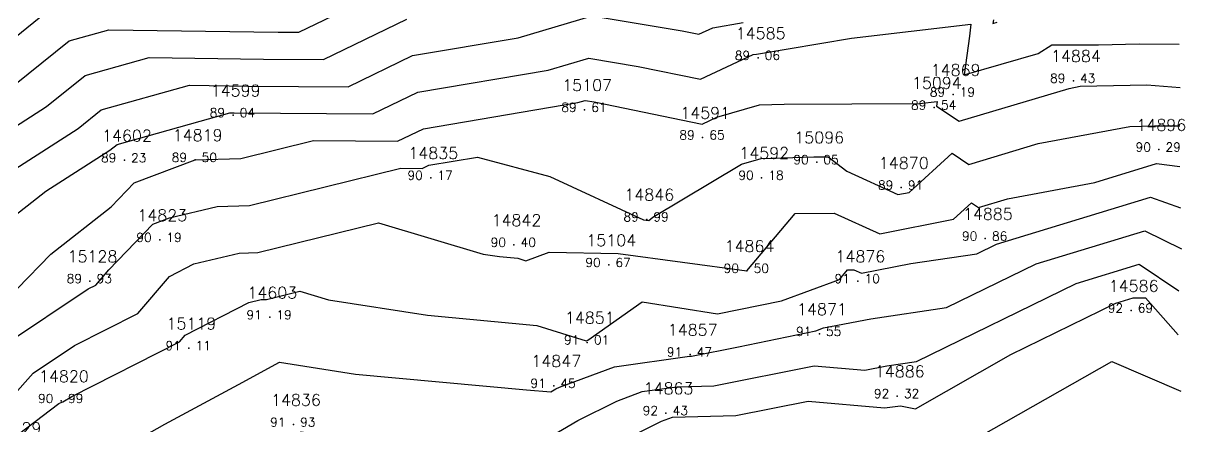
# Model space of a CAD drawing. Header units: millimetres. Extents: x 1412565 to 1412813, y 4931476 to 4931699.
# Drawn here: x 1412681.15 to 1412707.12, y 4931494.61 to 4931503.63 of the extents above; entities that cross this region are included whole.
import ezdxf
from ezdxf.enums import TextEntityAlignment as Align

# ---------------------------------------------------------------- set-up
doc = ezdxf.new("R2010")
doc.units = ezdxf.units.MM
for name, color, linetype in [('CIVIL', 50, 'Continuous'), ('CIVIL-DRAW', 80, 'Continuous'), ('CIVIL-NONAME', 130, 'Continuous'), ('CIVIL-TEXT', 240, 'Continuous'), ('CIVIL-Z', 50, 'Continuous'), ('Tcontours0', 7, 'Continuous'), ('Tcontours1', 7, 'Continuous'), ('Tcontours2', 7, 'Continuous')]:
    doc.layers.add(name, color=color, linetype=linetype)
doc.styles.add('CIVILCADMAIN', font='TXT.SHX')
doc.styles.get("Standard").update_dxf_attribs({"font": 'arial.ttf'})

# ---------------------------------------------------------------- blocks, each defined once
blk = doc.blocks.new('CIVIL-ZZ')
at = {"layer": 'CIVIL-DRAW'}
blk.add_point((0, 0), dxfattribs=at)
at = {"layer": 'CIVIL-NONAME'}
blk.add_attdef('NAME', text='', height=1.8, dxfattribs=at).set_placement((0, 2.1), align=Align.CENTER)
at = {"layer": 'CIVIL-TEXT', "flags": 8}
blk.add_attdef('TEXT', text='', height=2, dxfattribs=at).set_placement((0.2, -3.3), align=Align.CENTER)
at = {"layer": 'CIVIL-Z'}
blk.add_attdef('Z1', text='', height=1.6, dxfattribs=at).set_placement((-0.75, -0.225), align=Align.RIGHT)
blk.add_attdef('Z2', (0.75, -0.225), '', height=1.6, dxfattribs=at)

msp = doc.modelspace()

# ---------------------------------------------------------------- linework, layer by layer
at = {"layer": 'Tcontours0', "elevation": 90}
msp.add_lwpolyline([(1412680.728, 4931496.441), (1412682.598, 4931497.693), (1412682.771, 4931497.781), (1412683.06, 4931498.118), (1412684.044, 4931499.142), (1412684.418, 4931499.283), (1412685.484, 4931499.539), (1412686.206, 4931499.562), (1412689.595, 4931500.391), (1412690.072, 4931500.387), (1412690.218, 4931500.458), (1412691.304, 4931500.641), (1412692.92, 4931500.209), (1412695.018, 4931499.236), (1412695.077, 4931499.235), (1412695.134, 4931499.227), (1412695.225, 4931499.299), (1412697.212, 4931500.486), (1412697.647, 4931500.611), (1412698.824, 4931500.648), (1412699.148, 4931500.65), (1412699.565, 4931500.326), (1412700.707, 4931499.802), (1412700.958, 4931499.852), (1412701.917, 4931500.729), (1412702.289, 4931500.478), (1412703.845, 4931500.943), (1412705.896, 4931501.329), (1412706.441, 4931501.341), (1412707.009, 4931501.338)], dxfattribs=at)
at = {"layer": 'Tcontours1'}
for points, elevation in [([(1412668.931, 4931499.691), (1412669.662, 4931500.073), (1412670.828, 4931500.312), (1412673.258, 4931501.284), (1412673.731, 4931501.349), (1412674.341, 4931501.416), (1412678.177, 4931502.509), (1412679.937, 4931502.909), (1412680.95, 4931503.311), (1412681.821, 4931504.012)], 87), ([(1412668.871, 4931496.849), (1412671.307, 4931498.489), (1412671.498, 4931498.616), (1412673.586, 4931498.796), (1412674.033, 4931498.638), (1412674.591, 4931499.096), (1412675.262, 4931499.177), (1412679.221, 4931500.271), (1412679.607, 4931500.491), (1412680.481, 4931501.013), (1412681.665, 4931501.77), (1412682.534, 4931502.468), (1412683.964, 4931502.868), (1412686.522, 4931502.834), (1412687.86, 4931502.824), (1412689.729, 4931503.729)], 88), ([(1412680.754, 4931499.175), (1412681.653, 4931499.88), (1412683.084, 4931500.794), (1412683.246, 4931500.925), (1412685.768, 4931501.63), (1412685.866, 4931501.628), (1412688.966, 4931501.606), (1412689.974, 4931502.093), (1412692.885, 4931502.585), (1412693.794, 4931502.856), (1412694.901, 4931502.669), (1412696.291, 4931502.385), (1412697.471, 4931502.932), (1412697.545, 4931502.945), (1412699.671, 4931503.301), (1412702.339, 4931503.614), (1412702.306, 4931503.342), (1412702.185, 4931502.478), (1412703.842, 4931502.955), (1412704.151, 4931503.153), (1412705.192, 4931503.153), (1412706.098, 4931503.173), (1412706.993, 4931503.169)], 89), ([(1412680.696, 4931494.184), (1412681.944, 4931495.129), (1412682.01, 4931495.159), (1412682.031, 4931495.171), (1412682.238, 4931495.288), (1412684.644, 4931496.51), (1412684.772, 4931496.659), (1412686.193, 4931497.389), (1412686.472, 4931497.456), (1412686.588, 4931497.459), (1412687.331, 4931497.641), (1412687.973, 4931497.45), (1412690.187, 4931497.104), (1412692.629, 4931496.88), (1412693.733, 4931496.536), (1412693.774, 4931496.551), (1412694.991, 4931497.405), (1412696.675, 4931497.136), (1412698.101, 4931497.429), (1412699.397, 4931497.908), (1412699.576, 4931498.121), (1412699.722, 4931498.123), (1412699.892, 4931498.046), (1412700.997, 4931498.266), (1412702.471, 4931498.482), (1412702.909, 4931498.697), (1412706.357, 4931499.745), (1412707.029, 4931499.505)], 91), ([(1412680.704, 4931490.961), (1412681.445, 4931491.288), (1412681.827, 4931492.064), (1412682.969, 4931492.116), (1412684.904, 4931492.568), (1412686.06, 4931492.883), (1412686.404, 4931493.229), (1412687.364, 4931494.497), (1412688.238, 4931494.371), (1412692.302, 4931494.024), (1412693.547, 4931494.754), (1412694.419, 4931495.188), (1412694.987, 4931495.398), (1412695.762, 4931495.507), (1412696.588, 4931495.526), (1412698.831, 4931495.978), (1412699.967, 4931495.878), (1412700.459, 4931495.974), (1412701.122, 4931496.072), (1412704.691, 4931497.817), (1412706.098, 4931498.245), (1412706.986, 4931497.655)], 92), ([(1412679.403, 4931487.347), (1412682.167, 4931488.585), (1412682.255, 4931488.615), (1412682.503, 4931488.701), (1412683.35, 4931489.357), (1412684.418, 4931489.414), (1412686.823, 4931490.827), (1412689.435, 4931492.121), (1412689.724, 4931492.188), (1412691.997, 4931491.874), (1412693.086, 4931492.291), (1412694.347, 4931493.241), (1412694.522, 4931493.343), (1412694.713, 4931493.438), (1412696.719, 4931494.177), (1412697.583, 4931494.197), (1412698.566, 4931494.395), (1412699.605, 4931494.303), (1412700.965, 4931494.466), (1412702.246, 4931494.228), (1412705.488, 4931496.072), (1412707.033, 4931495.411)], 93)]:
    msp.add_lwpolyline(points, dxfattribs=dict(at, elevation=elevation))
at = {"layer": 'Tcontours2'}
for points, elevation in [([(1412668.931, 4931498.503), (1412670.567, 4931499.358), (1412673.318, 4931499.924), (1412673.607, 4931499.949), (1412673.662, 4931499.929), (1412673.73, 4931499.985), (1412673.813, 4931499.995), (1412674.544, 4931500.197), (1412678.926, 4931501.446), (1412680.06, 4931501.704), (1412680.512, 4931501.974), (1412680.956, 4931502.257), (1412682.177, 4931503.24), (1412683.061, 4931503.487), (1412686.85, 4931503.437), (1412687.308, 4931503.433), (1412689.606, 4931504.547)], 87.5), ([(1412668.967, 4931495.265), (1412670.14, 4931495.849), (1412672.719, 4931497.571), (1412673.564, 4931497.644), (1412674.404, 4931497.346), (1412675.451, 4931498.206), (1412676.711, 4931498.358), (1412678.227, 4931498.777), (1412680.097, 4931499.842), (1412680.451, 4931500.053), (1412682.374, 4931501.282), (1412682.89, 4931501.697), (1412684.866, 4931502.249), (1412686.194, 4931502.231), (1412688.413, 4931502.215), (1412689.851, 4931502.911), (1412692.218, 4931503.311), (1412693.871, 4931503.803), (1412695.886, 4931503.464), (1412696.254, 4931503.389), (1412696.566, 4931503.534), (1412697.249, 4931503.649)], 88.5), ([(1412702.843, 4931503.713), (1412702.831, 4931503.631), (1412702.925, 4931503.658)], 88.5), ([(1412681.011, 4931497.693), (1412681.768, 4931498.474), (1412683.113, 4931499.529), (1412683.632, 4931500.069), (1412684.99, 4931500.58), (1412686.015, 4931500.613), (1412687.639, 4931501.01), (1412689.519, 4931500.996), (1412690.096, 4931501.276), (1412693.553, 4931501.86), (1412693.717, 4931501.908), (1412693.917, 4931501.875), (1412696.329, 4931501.381), (1412696.655, 4931501.533), (1412697.611, 4931501.807), (1412698.162, 4931501.824), (1412701.192, 4931501.843), (1412701.581, 4931501.888), (1412701.568, 4931501.783), (1412702.074, 4931501.442), (1412704.534, 4931502.177), (1412704.785, 4931502.225), (1412706.27, 4931502.257), (1412707.019, 4931502.2)], 89.5), ([(1412680.901, 4931495.279), (1412681.37, 4931495.809), (1412682.296, 4931496.429), (1412683.708, 4931497.145), (1412684.419, 4931497.975), (1412684.963, 4931498.254), (1412685.978, 4931498.497), (1412686.397, 4931498.511), (1412689.095, 4931499.171), (1412691.429, 4931498.475), (1412691.798, 4931498.417), (1412692.205, 4931498.38), (1412692.389, 4931498.323), (1412692.905, 4931498.513), (1412694.452, 4931498.485), (1412697.33, 4931498.1), (1412698.408, 4931499.377), (1412699.284, 4931499.39), (1412700.299, 4931498.924), (1412701.948, 4931499.252), (1412702.349, 4931499.619), (1412702.505, 4931499.514), (1412703.156, 4931499.709), (1412705.111, 4931500.077), (1412706.486, 4931500.495), (1412707.014, 4931500.433)], 90.5), ([(1412680.604, 4931491.88), (1412681.286, 4931493.263), (1412681.77, 4931493.285), (1412682.515, 4931493.629), (1412683.56, 4931494.245), (1412684.314, 4931494.671), (1412685.963, 4931495.557), (1412686.882, 4931496.055), (1412688.576, 4931495.79), (1412692.404, 4931495.439), (1412692.946, 4931495.393), (1412693.059, 4931495.459), (1412693.138, 4931495.499), (1412694.367, 4931495.955), (1412696.043, 4931496.189), (1412696.09, 4931496.19), (1412697.144, 4931496.402), (1412698.873, 4931496.757), (1412699.046, 4931496.821), (1412700.099, 4931497.027), (1412701.796, 4931497.277), (1412703.8, 4931498.257), (1412706.227, 4931498.995), (1412707.047, 4931498.592)], 91.5), ([(1412694.034, 4931494.048), (1412695.421, 4931494.738), (1412695.667, 4931494.829), (1412697.086, 4931494.861), (1412698.699, 4931495.186), (1412700.403, 4931495.036), (1412700.763, 4931495.079), (1412701.102, 4931495.016), (1412703.234, 4931496.229), (1412705.582, 4931497.377), (1412705.969, 4931497.495), (1412706.241, 4931497.497), (1412706.97, 4931496.671)], 92.5)]:
    msp.add_lwpolyline(points, dxfattribs=dict(at, elevation=elevation))

# ---------------------------------------------------------------- block references
at = {"layer": 'CIVIL'}
ref = msp.add_blockref('CIVIL-ZZ', (1412697.58, 4931502.86, 89.06), dxfattribs=dict(at, xscale=0.2, yscale=0.2))
ref.add_attrib('Z2', '06', (1412697.73, 4931502.815), dxfattribs={"layer": 'CIVIL-Z', "height": 0.2, "style": 'CIVILCADMAIN'})
ref.add_attrib('Z1', '89', (1412697.06, 4931502.815), dxfattribs={"layer": 'CIVIL-Z', "height": 0.2, "style": 'CIVILCADMAIN'})
ref.add_attrib('NAME', '14585', (1412697.08, 4931503.28), dxfattribs={"layer": 'CIVIL-NONAME', "height": 0.26, "style": 'CIVILCADMAIN'})
ref = msp.add_blockref('CIVIL-ZZ', (1412704.63, 4931502.35, 89.43), dxfattribs=dict(at, xscale=0.2, yscale=0.2))
ref.add_attrib('Z2', '43', (1412704.78, 4931502.305), dxfattribs={"layer": 'CIVIL-Z', "height": 0.2, "style": 'CIVILCADMAIN'})
ref.add_attrib('Z1', '89', (1412704.11, 4931502.305), dxfattribs={"layer": 'CIVIL-Z', "height": 0.2, "style": 'CIVILCADMAIN'})
ref.add_attrib('NAME', '14884', (1412704.13, 4931502.77), dxfattribs={"layer": 'CIVIL-NONAME', "height": 0.26, "style": 'CIVILCADMAIN'})
ref = msp.add_blockref('CIVIL-ZZ', (1412701.94, 4931502.04, 89.19), dxfattribs=dict(at, xscale=0.2, yscale=0.2))
ref.add_attrib('Z2', '19', (1412702.09, 4931501.995), dxfattribs={"layer": 'CIVIL-Z', "height": 0.2, "style": 'CIVILCADMAIN'})
ref.add_attrib('Z1', '89', (1412701.42, 4931501.995), dxfattribs={"layer": 'CIVIL-Z', "height": 0.2, "style": 'CIVILCADMAIN'})
ref.add_attrib('NAME', '14869', (1412701.44, 4931502.46), dxfattribs={"layer": 'CIVIL-NONAME', "height": 0.26, "style": 'CIVILCADMAIN'})
ref = msp.add_blockref('CIVIL-ZZ', (1412693.7, 4931501.7, 89.61), dxfattribs=dict(at, xscale=0.2, yscale=0.2))
ref.add_attrib('Z2', '61', (1412693.85, 4931501.655), dxfattribs={"layer": 'CIVIL-Z', "height": 0.2, "style": 'CIVILCADMAIN'})
ref.add_attrib('Z1', '89', (1412693.18, 4931501.655), dxfattribs={"layer": 'CIVIL-Z', "height": 0.2, "style": 'CIVILCADMAIN'})
ref.add_attrib('NAME', '15107', (1412693.2, 4931502.12), dxfattribs={"layer": 'CIVIL-NONAME', "height": 0.26, "style": 'CIVILCADMAIN'})
ref = msp.add_blockref('CIVIL-ZZ', (1412701.52, 4931501.75, 89.54), dxfattribs=dict(at, xscale=0.2, yscale=0.2))
ref.add_attrib('Z2', '54', (1412701.67, 4931501.705), dxfattribs={"layer": 'CIVIL-Z', "height": 0.2, "style": 'CIVILCADMAIN'})
ref.add_attrib('Z1', '89', (1412701, 4931501.705), dxfattribs={"layer": 'CIVIL-Z', "height": 0.2, "style": 'CIVILCADMAIN'})
ref.add_attrib('NAME', '15094', (1412701.02, 4931502.17), dxfattribs={"layer": 'CIVIL-NONAME', "height": 0.26, "style": 'CIVILCADMAIN'})
ref = msp.add_blockref('CIVIL-ZZ', (1412685.84, 4931501.58, 89.04), dxfattribs=dict(at, xscale=0.2, yscale=0.2))
ref.add_attrib('Z2', '04', (1412685.99, 4931501.535), dxfattribs={"layer": 'CIVIL-Z', "height": 0.2, "style": 'CIVILCADMAIN'})
ref.add_attrib('Z1', '89', (1412685.32, 4931501.535), dxfattribs={"layer": 'CIVIL-Z', "height": 0.2, "style": 'CIVILCADMAIN'})
ref.add_attrib('NAME', '14599', (1412685.34, 4931502), dxfattribs={"layer": 'CIVIL-NONAME', "height": 0.26, "style": 'CIVILCADMAIN'})
ref = msp.add_blockref('CIVIL-ZZ', (1412696.34, 4931501.08, 89.65), dxfattribs=dict(at, xscale=0.2, yscale=0.2))
ref.add_attrib('Z2', '65', (1412696.49, 4931501.035), dxfattribs={"layer": 'CIVIL-Z', "height": 0.2, "style": 'CIVILCADMAIN'})
ref.add_attrib('Z1', '89', (1412695.82, 4931501.035), dxfattribs={"layer": 'CIVIL-Z', "height": 0.2, "style": 'CIVILCADMAIN'})
ref.add_attrib('NAME', '14591', (1412695.84, 4931501.5), dxfattribs={"layer": 'CIVIL-NONAME', "height": 0.26, "style": 'CIVILCADMAIN'})
ref = msp.add_blockref('CIVIL-ZZ', (1412706.54, 4931500.81, 90.29), dxfattribs=dict(at, xscale=0.2, yscale=0.2))
ref.add_attrib('Z2', '29', (1412706.69, 4931500.765), dxfattribs={"layer": 'CIVIL-Z', "height": 0.2, "style": 'CIVILCADMAIN'})
ref.add_attrib('Z1', '90', (1412706.02, 4931500.765), dxfattribs={"layer": 'CIVIL-Z', "height": 0.2, "style": 'CIVILCADMAIN'})
ref.add_attrib('NAME', '14896', (1412706.04, 4931501.23), dxfattribs={"layer": 'CIVIL-NONAME', "height": 0.26, "style": 'CIVILCADMAIN'})
ref = msp.add_blockref('CIVIL-ZZ', (1412683.41, 4931500.57, 89.23), dxfattribs=dict(at, xscale=0.2, yscale=0.2))
ref.add_attrib('Z2', '23', (1412683.56, 4931500.525), dxfattribs={"layer": 'CIVIL-Z', "height": 0.2, "style": 'CIVILCADMAIN'})
ref.add_attrib('Z1', '89', (1412682.89, 4931500.525), dxfattribs={"layer": 'CIVIL-Z', "height": 0.2, "style": 'CIVILCADMAIN'})
ref.add_attrib('NAME', '14602', (1412682.91, 4931500.99), dxfattribs={"layer": 'CIVIL-NONAME', "height": 0.26, "style": 'CIVILCADMAIN'})
ref = msp.add_blockref('CIVIL-ZZ', (1412684.99, 4931500.58, 89.5), dxfattribs=dict(at, xscale=0.2, yscale=0.2))
ref.add_attrib('Z2', '50', (1412685.14, 4931500.535), dxfattribs={"layer": 'CIVIL-Z', "height": 0.2, "style": 'CIVILCADMAIN'})
ref.add_attrib('Z1', '89', (1412684.47, 4931500.535), dxfattribs={"layer": 'CIVIL-Z', "height": 0.2, "style": 'CIVILCADMAIN'})
ref.add_attrib('NAME', '14819', (1412684.49, 4931501), dxfattribs={"layer": 'CIVIL-NONAME', "height": 0.26, "style": 'CIVILCADMAIN'})
ref = msp.add_blockref('CIVIL-ZZ', (1412698.89, 4931500.53, 90.05), dxfattribs=dict(at, xscale=0.2, yscale=0.2))
ref.add_attrib('Z2', '05', (1412699.04, 4931500.485), dxfattribs={"layer": 'CIVIL-Z', "height": 0.2, "style": 'CIVILCADMAIN'})
ref.add_attrib('Z1', '90', (1412698.37, 4931500.485), dxfattribs={"layer": 'CIVIL-Z', "height": 0.2, "style": 'CIVILCADMAIN'})
ref.add_attrib('NAME', '15096', (1412698.39, 4931500.95), dxfattribs={"layer": 'CIVIL-NONAME', "height": 0.26, "style": 'CIVILCADMAIN'})
ref = msp.add_blockref('CIVIL-ZZ', (1412690.26, 4931500.18, 90.17), dxfattribs=dict(at, xscale=0.2, yscale=0.2))
ref.add_attrib('Z2', '17', (1412690.41, 4931500.135), dxfattribs={"layer": 'CIVIL-Z', "height": 0.2, "style": 'CIVILCADMAIN'})
ref.add_attrib('Z1', '90', (1412689.74, 4931500.135), dxfattribs={"layer": 'CIVIL-Z', "height": 0.2, "style": 'CIVILCADMAIN'})
ref.add_attrib('NAME', '14835', (1412689.76, 4931500.6), dxfattribs={"layer": 'CIVIL-NONAME', "height": 0.26, "style": 'CIVILCADMAIN'})
ref = msp.add_blockref('CIVIL-ZZ', (1412697.66, 4931500.18, 90.18), dxfattribs=dict(at, xscale=0.2, yscale=0.2))
ref.add_attrib('Z2', '18', (1412697.81, 4931500.135), dxfattribs={"layer": 'CIVIL-Z', "height": 0.2, "style": 'CIVILCADMAIN'})
ref.add_attrib('Z1', '90', (1412697.14, 4931500.135), dxfattribs={"layer": 'CIVIL-Z', "height": 0.2, "style": 'CIVILCADMAIN'})
ref.add_attrib('NAME', '14592', (1412697.16, 4931500.6), dxfattribs={"layer": 'CIVIL-NONAME', "height": 0.26, "style": 'CIVILCADMAIN'})
ref = msp.add_blockref('CIVIL-ZZ', (1412700.78, 4931499.96, 89.91), dxfattribs=dict(at, xscale=0.2, yscale=0.2))
ref.add_attrib('Z2', '91', (1412700.93, 4931499.915), dxfattribs={"layer": 'CIVIL-Z', "height": 0.2, "style": 'CIVILCADMAIN'})
ref.add_attrib('Z1', '89', (1412700.26, 4931499.915), dxfattribs={"layer": 'CIVIL-Z', "height": 0.2, "style": 'CIVILCADMAIN'})
ref.add_attrib('NAME', '14870', (1412700.28, 4931500.38), dxfattribs={"layer": 'CIVIL-NONAME', "height": 0.26, "style": 'CIVILCADMAIN'})
ref = msp.add_blockref('CIVIL-ZZ', (1412695.09, 4931499.25, 89.99), dxfattribs=dict(at, xscale=0.2, yscale=0.2))
ref.add_attrib('Z2', '99', (1412695.24, 4931499.205), dxfattribs={"layer": 'CIVIL-Z', "height": 0.2, "style": 'CIVILCADMAIN'})
ref.add_attrib('Z1', '89', (1412694.57, 4931499.205), dxfattribs={"layer": 'CIVIL-Z', "height": 0.2, "style": 'CIVILCADMAIN'})
ref.add_attrib('NAME', '14846', (1412694.59, 4931499.67), dxfattribs={"layer": 'CIVIL-NONAME', "height": 0.26, "style": 'CIVILCADMAIN'})
ref = msp.add_blockref('CIVIL-ZZ', (1412684.2, 4931498.79, 90.19), dxfattribs=dict(at, xscale=0.2, yscale=0.2))
ref.add_attrib('Z2', '19', (1412684.35, 4931498.745), dxfattribs={"layer": 'CIVIL-Z', "height": 0.2, "style": 'CIVILCADMAIN'})
ref.add_attrib('Z1', '90', (1412683.68, 4931498.745), dxfattribs={"layer": 'CIVIL-Z', "height": 0.2, "style": 'CIVILCADMAIN'})
ref.add_attrib('NAME', '14823', (1412683.7, 4931499.21), dxfattribs={"layer": 'CIVIL-NONAME', "height": 0.26, "style": 'CIVILCADMAIN'})
ref = msp.add_blockref('CIVIL-ZZ', (1412702.66, 4931498.82, 90.86), dxfattribs=dict(at, xscale=0.2, yscale=0.2))
ref.add_attrib('Z2', '86', (1412702.81, 4931498.775), dxfattribs={"layer": 'CIVIL-Z', "height": 0.2, "style": 'CIVILCADMAIN'})
ref.add_attrib('Z1', '90', (1412702.14, 4931498.775), dxfattribs={"layer": 'CIVIL-Z', "height": 0.2, "style": 'CIVILCADMAIN'})
ref.add_attrib('NAME', '14885', (1412702.16, 4931499.24), dxfattribs={"layer": 'CIVIL-NONAME', "height": 0.26, "style": 'CIVILCADMAIN'})
ref = msp.add_blockref('CIVIL-ZZ', (1412692.12, 4931498.68, 90.4), dxfattribs=dict(at, xscale=0.2, yscale=0.2))
ref.add_attrib('Z2', '40', (1412692.27, 4931498.635), dxfattribs={"layer": 'CIVIL-Z', "height": 0.2, "style": 'CIVILCADMAIN'})
ref.add_attrib('Z1', '90', (1412691.6, 4931498.635), dxfattribs={"layer": 'CIVIL-Z', "height": 0.2, "style": 'CIVILCADMAIN'})
ref.add_attrib('NAME', '14842', (1412691.62, 4931499.1), dxfattribs={"layer": 'CIVIL-NONAME', "height": 0.26, "style": 'CIVILCADMAIN'})
ref = msp.add_blockref('CIVIL-ZZ', (1412694.24, 4931498.23, 90.67), dxfattribs=dict(at, xscale=0.2, yscale=0.2))
ref.add_attrib('Z2', '67', (1412694.39, 4931498.185), dxfattribs={"layer": 'CIVIL-Z', "height": 0.2, "style": 'CIVILCADMAIN'})
ref.add_attrib('Z1', '90', (1412693.72, 4931498.185), dxfattribs={"layer": 'CIVIL-Z', "height": 0.2, "style": 'CIVILCADMAIN'})
ref.add_attrib('NAME', '15104', (1412693.74, 4931498.65), dxfattribs={"layer": 'CIVIL-NONAME', "height": 0.26, "style": 'CIVILCADMAIN'})
ref = msp.add_blockref('CIVIL-ZZ', (1412697.33, 4931498.1, 90.5), dxfattribs=dict(at, xscale=0.2, yscale=0.2))
ref.add_attrib('Z2', '50', (1412697.48, 4931498.055), dxfattribs={"layer": 'CIVIL-Z', "height": 0.2, "style": 'CIVILCADMAIN'})
ref.add_attrib('Z1', '90', (1412696.81, 4931498.055), dxfattribs={"layer": 'CIVIL-Z', "height": 0.2, "style": 'CIVILCADMAIN'})
ref.add_attrib('NAME', '14864', (1412696.83, 4931498.52), dxfattribs={"layer": 'CIVIL-NONAME', "height": 0.26, "style": 'CIVILCADMAIN'})
ref = msp.add_blockref('CIVIL-ZZ', (1412682.64, 4931497.87, 89.93), dxfattribs=dict(at, xscale=0.2, yscale=0.2))
ref.add_attrib('Z2', '93', (1412682.79, 4931497.825), dxfattribs={"layer": 'CIVIL-Z', "height": 0.2, "style": 'CIVILCADMAIN'})
ref.add_attrib('Z1', '89', (1412682.12, 4931497.825), dxfattribs={"layer": 'CIVIL-Z', "height": 0.2, "style": 'CIVILCADMAIN'})
ref.add_attrib('NAME', '15128', (1412682.14, 4931498.29), dxfattribs={"layer": 'CIVIL-NONAME', "height": 0.26, "style": 'CIVILCADMAIN'})
ref = msp.add_blockref('CIVIL-ZZ', (1412699.81, 4931497.87, 91.1), dxfattribs=dict(at, xscale=0.2, yscale=0.2))
ref.add_attrib('Z2', '10', (1412699.96, 4931497.825), dxfattribs={"layer": 'CIVIL-Z', "height": 0.2, "style": 'CIVILCADMAIN'})
ref.add_attrib('Z1', '91', (1412699.29, 4931497.825), dxfattribs={"layer": 'CIVIL-Z', "height": 0.2, "style": 'CIVILCADMAIN'})
ref.add_attrib('NAME', '14876', (1412699.31, 4931498.29), dxfattribs={"layer": 'CIVIL-NONAME', "height": 0.26, "style": 'CIVILCADMAIN'})
ref = msp.add_blockref('CIVIL-ZZ', (1412705.92, 4931497.21, 92.69), dxfattribs=dict(at, xscale=0.2, yscale=0.2))
ref.add_attrib('Z2', '69', (1412706.07, 4931497.165), dxfattribs={"layer": 'CIVIL-Z', "height": 0.2, "style": 'CIVILCADMAIN'})
ref.add_attrib('Z1', '92', (1412705.4, 4931497.165), dxfattribs={"layer": 'CIVIL-Z', "height": 0.2, "style": 'CIVILCADMAIN'})
ref.add_attrib('NAME', '14586', (1412705.42, 4931497.63), dxfattribs={"layer": 'CIVIL-NONAME', "height": 0.26, "style": 'CIVILCADMAIN'})
ref = msp.add_blockref('CIVIL-ZZ', (1412686.66, 4931497.06, 91.19), dxfattribs=dict(at, xscale=0.2, yscale=0.2))
ref.add_attrib('Z2', '19', (1412686.81, 4931497.015), dxfattribs={"layer": 'CIVIL-Z', "height": 0.2, "style": 'CIVILCADMAIN'})
ref.add_attrib('Z1', '91', (1412686.14, 4931497.015), dxfattribs={"layer": 'CIVIL-Z', "height": 0.2, "style": 'CIVILCADMAIN'})
ref.add_attrib('NAME', '14603', (1412686.16, 4931497.48), dxfattribs={"layer": 'CIVIL-NONAME', "height": 0.26, "style": 'CIVILCADMAIN'})
ref = msp.add_blockref('CIVIL-ZZ', (1412698.95, 4931496.69, 91.55), dxfattribs=dict(at, xscale=0.2, yscale=0.2))
ref.add_attrib('Z2', '55', (1412699.1, 4931496.645), dxfattribs={"layer": 'CIVIL-Z', "height": 0.2, "style": 'CIVILCADMAIN'})
ref.add_attrib('Z1', '91', (1412698.43, 4931496.645), dxfattribs={"layer": 'CIVIL-Z', "height": 0.2, "style": 'CIVILCADMAIN'})
ref.add_attrib('NAME', '14871', (1412698.45, 4931497.11), dxfattribs={"layer": 'CIVIL-NONAME', "height": 0.26, "style": 'CIVILCADMAIN'})
ref = msp.add_blockref('CIVIL-ZZ', (1412693.76, 4931496.5, 91.01), dxfattribs=dict(at, xscale=0.2, yscale=0.2))
ref.add_attrib('Z2', '01', (1412693.91, 4931496.455), dxfattribs={"layer": 'CIVIL-Z', "height": 0.2, "style": 'CIVILCADMAIN'})
ref.add_attrib('Z1', '91', (1412693.24, 4931496.455), dxfattribs={"layer": 'CIVIL-Z', "height": 0.2, "style": 'CIVILCADMAIN'})
ref.add_attrib('NAME', '14851', (1412693.26, 4931496.92), dxfattribs={"layer": 'CIVIL-NONAME', "height": 0.26, "style": 'CIVILCADMAIN'})
ref = msp.add_blockref('CIVIL-ZZ', (1412684.85, 4931496.37, 91.11), dxfattribs=dict(at, xscale=0.2, yscale=0.2))
ref.add_attrib('Z2', '11', (1412685, 4931496.325), dxfattribs={"layer": 'CIVIL-Z', "height": 0.2, "style": 'CIVILCADMAIN'})
ref.add_attrib('Z1', '91', (1412684.33, 4931496.325), dxfattribs={"layer": 'CIVIL-Z', "height": 0.2, "style": 'CIVILCADMAIN'})
ref.add_attrib('NAME', '15119', (1412684.35, 4931496.79), dxfattribs={"layer": 'CIVIL-NONAME', "height": 0.26, "style": 'CIVILCADMAIN'})
ref = msp.add_blockref('CIVIL-ZZ', (1412696.06, 4931496.23, 91.47), dxfattribs=dict(at, xscale=0.2, yscale=0.2))
ref.add_attrib('Z2', '47', (1412696.21, 4931496.185), dxfattribs={"layer": 'CIVIL-Z', "height": 0.2, "style": 'CIVILCADMAIN'})
ref.add_attrib('Z1', '91', (1412695.54, 4931496.185), dxfattribs={"layer": 'CIVIL-Z', "height": 0.2, "style": 'CIVILCADMAIN'})
ref.add_attrib('NAME', '14857', (1412695.56, 4931496.65), dxfattribs={"layer": 'CIVIL-NONAME', "height": 0.26, "style": 'CIVILCADMAIN'})
ref = msp.add_blockref('CIVIL-ZZ', (1412693.01, 4931495.53, 91.45), dxfattribs=dict(at, xscale=0.2, yscale=0.2))
ref.add_attrib('Z2', '45', (1412693.16, 4931495.485), dxfattribs={"layer": 'CIVIL-Z', "height": 0.2, "style": 'CIVILCADMAIN'})
ref.add_attrib('Z1', '91', (1412692.49, 4931495.485), dxfattribs={"layer": 'CIVIL-Z', "height": 0.2, "style": 'CIVILCADMAIN'})
ref.add_attrib('NAME', '14847', (1412692.51, 4931495.95), dxfattribs={"layer": 'CIVIL-NONAME', "height": 0.26, "style": 'CIVILCADMAIN'})
ref = msp.add_blockref('CIVIL-ZZ', (1412682, 4931495.19, 90.99), dxfattribs=dict(at, xscale=0.2, yscale=0.2))
ref.add_attrib('Z2', '99', (1412682.15, 4931495.145), dxfattribs={"layer": 'CIVIL-Z', "height": 0.2, "style": 'CIVILCADMAIN'})
ref.add_attrib('Z1', '90', (1412681.48, 4931495.145), dxfattribs={"layer": 'CIVIL-Z', "height": 0.2, "style": 'CIVILCADMAIN'})
ref.add_attrib('NAME', '14820', (1412681.5, 4931495.61), dxfattribs={"layer": 'CIVIL-NONAME', "height": 0.26, "style": 'CIVILCADMAIN'})
ref = msp.add_blockref('CIVIL-ZZ', (1412700.69, 4931495.3, 92.32), dxfattribs=dict(at, xscale=0.2, yscale=0.2))
ref.add_attrib('Z2', '32', (1412700.84, 4931495.255), dxfattribs={"layer": 'CIVIL-Z', "height": 0.2, "style": 'CIVILCADMAIN'})
ref.add_attrib('Z1', '92', (1412700.17, 4931495.255), dxfattribs={"layer": 'CIVIL-Z', "height": 0.2, "style": 'CIVILCADMAIN'})
ref.add_attrib('NAME', '14886', (1412700.19, 4931495.72), dxfattribs={"layer": 'CIVIL-NONAME', "height": 0.26, "style": 'CIVILCADMAIN'})
ref = msp.add_blockref('CIVIL-ZZ', (1412695.52, 4931494.92, 92.43), dxfattribs=dict(at, xscale=0.2, yscale=0.2))
ref.add_attrib('Z2', '43', (1412695.67, 4931494.875), dxfattribs={"layer": 'CIVIL-Z', "height": 0.2, "style": 'CIVILCADMAIN'})
ref.add_attrib('Z1', '92', (1412695, 4931494.875), dxfattribs={"layer": 'CIVIL-Z', "height": 0.2, "style": 'CIVILCADMAIN'})
ref.add_attrib('NAME', '14863', (1412695.02, 4931495.34), dxfattribs={"layer": 'CIVIL-NONAME', "height": 0.26, "style": 'CIVILCADMAIN'})
ref = msp.add_blockref('CIVIL-ZZ', (1412687.19, 4931494.66, 91.93), dxfattribs=dict(at, xscale=0.2, yscale=0.2))
ref.add_attrib('Z2', '93', (1412687.34, 4931494.615), dxfattribs={"layer": 'CIVIL-Z', "height": 0.2, "style": 'CIVILCADMAIN'})
ref.add_attrib('Z1', '91', (1412686.67, 4931494.615), dxfattribs={"layer": 'CIVIL-Z', "height": 0.2, "style": 'CIVILCADMAIN'})
ref.add_attrib('NAME', '14836', (1412686.69, 4931495.08), dxfattribs={"layer": 'CIVIL-NONAME', "height": 0.26, "style": 'CIVILCADMAIN'})
ref = msp.add_blockref('CIVIL-ZZ', (1412680.94, 4931494.03, 91.18), dxfattribs=dict(at, xscale=0.2, yscale=0.2))
ref.add_attrib('Z2', '18', (1412681.09, 4931493.985), dxfattribs={"layer": 'CIVIL-Z', "height": 0.2, "style": 'CIVILCADMAIN'})
ref.add_attrib('Z1', '91', (1412680.42, 4931493.985), dxfattribs={"layer": 'CIVIL-Z', "height": 0.2, "style": 'CIVILCADMAIN'})
ref.add_attrib('NAME', '15129', (1412680.44, 4931494.45), dxfattribs={"layer": 'CIVIL-NONAME', "height": 0.26, "style": 'CIVILCADMAIN'})

doc.saveas('drawing.dxf')
